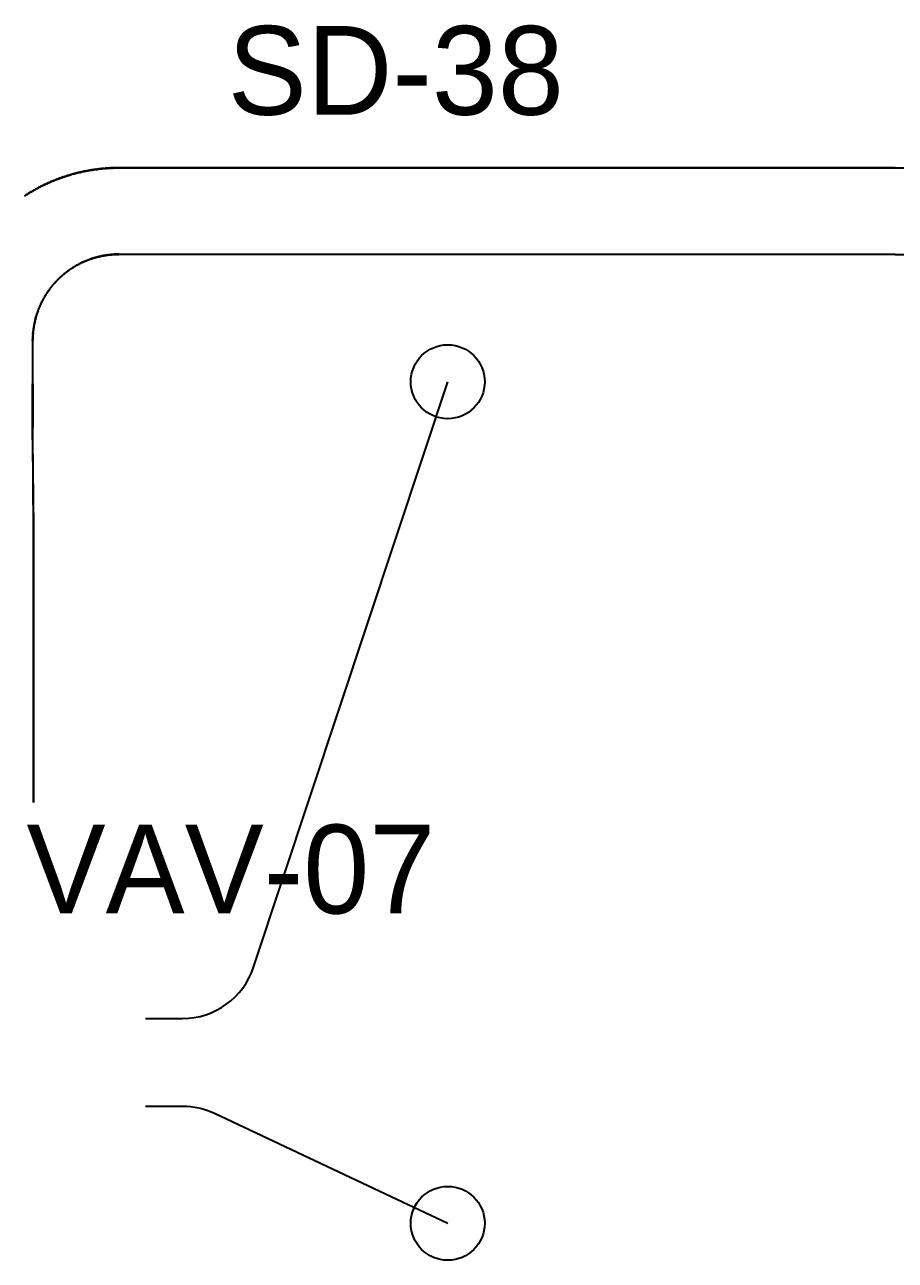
# Model space of a CAD drawing. Header units: metres. Extents: x 0.1 to 41.9, y 0.9 to 39.
# Drawn here: x 2.34 to 5.88, y 11.14 to 16.16 of the extents above; entities that cross this region are included whole.
import ezdxf

# ---------------------------------------------------------------- set-up
doc = ezdxf.new("R2010")
doc.units = ezdxf.units.M
for name, color, linetype in [('BSA_BRANCH_AXIS', 5, 'Continuous'), ('BSA_BRANCH_LABEL', 3, 'Continuous'), ('BSA_MATERIAL_SECTION', 7, 'Continuous'), ('BSA_TERMINAL_CENTRE', 3, 'Continuous'), ('BSA_VAV_LABEL', 7, 'Continuous')]:
    doc.layers.add(name, color=color, linetype=linetype)

msp = doc.modelspace()

# ---------------------------------------------------------------- linework, layer by layer
at = {"layer": 'BSA_BRANCH_AXIS'}
for points in [[(2.8335, 12.1226), (2.9835, 12.1226, 0.323201), (3.2727, 12.3314), (3.9648, 14.4171), (4.0608, 14.7064)], [(2.8335, 11.767), (2.9835, 11.767, -0.110554), (3.1134, 11.7379), (3.7851, 11.4214), (4.0608, 11.2914)]]:
    msp.add_lwpolyline(points, format="xyb", dxfattribs=at)
at = {"layer": 'BSA_MATERIAL_SECTION'}
for p, q in [((2.5173, 15.543), (2.5148, 15.5422)), ((2.5198, 15.5438), (2.5173, 15.543)), ((2.5175, 15.5422), (2.5201, 15.543)), ((2.5198, 15.5438), (2.5224, 15.5445)), ((2.5226, 15.5438), (2.5201, 15.543)), ((2.5224, 15.5445), (2.5249, 15.5453)), ((2.5226, 15.5438), (2.5251, 15.5445)), ((2.5274, 15.546), (2.5249, 15.5453)), ((2.5277, 15.5453), (2.5251, 15.5445)), ((2.53, 15.5468), (2.5274, 15.546)), ((2.5277, 15.5453), (2.5302, 15.546)), ((2.53, 15.5468), (2.5325, 15.5475)), ((2.5327, 15.5468), (2.5302, 15.546)), ((2.5325, 15.5475), (2.5351, 15.5482)), ((2.5327, 15.5468), (2.5353, 15.5475)), ((2.5376, 15.549), (2.5351, 15.5482)), ((2.5378, 15.5482), (2.5353, 15.5475)), ((2.5402, 15.5497), (2.5376, 15.549)), ((2.5404, 15.5489), (2.5378, 15.5482)), ((2.5402, 15.5497), (2.5427, 15.5504)), ((2.5404, 15.5489), (2.5429, 15.5496)), ((2.5453, 15.5511), (2.5427, 15.5504)), ((2.5429, 15.5496), (2.5455, 15.5503)), ((2.5453, 15.5511), (2.5478, 15.5517)), ((2.548, 15.551), (2.5455, 15.5503)), ((2.5504, 15.5524), (2.5478, 15.5517)), ((2.5506, 15.5516), (2.548, 15.551)), ((2.5504, 15.5524), (2.553, 15.5531)), ((2.5506, 15.5516), (2.5532, 15.5523)), ((2.5555, 15.5537), (2.553, 15.5531)), ((2.5532, 15.5523), (2.5557, 15.5529)), ((2.5555, 15.5537), (2.5581, 15.5543)), ((2.5583, 15.5536), (2.5557, 15.5529)), ((2.5607, 15.555), (2.5581, 15.5543)), ((2.5583, 15.5536), (2.5608, 15.5542)), ((2.5607, 15.555), (2.5632, 15.5556)), ((2.5634, 15.5548), (2.5608, 15.5542)), ((2.5658, 15.5562), (2.5632, 15.5556)), ((2.566, 15.5554), (2.5634, 15.5548)), ((2.5658, 15.5562), (2.5684, 15.5568)), ((2.566, 15.5554), (2.5686, 15.556)), ((2.571, 15.5574), (2.5684, 15.5568)), ((2.5686, 15.556), (2.5711, 15.5566)), ((2.571, 15.5574), (2.5735, 15.558)), ((2.5737, 15.5572), (2.5711, 15.5566)), ((2.5761, 15.5585), (2.5735, 15.558)), ((2.5737, 15.5572), (2.5763, 15.5578)), ((2.5761, 15.5585), (2.5787, 15.5591)), ((2.5789, 15.5583), (2.5763, 15.5578)), ((2.5787, 15.5591), (2.5813, 15.5596)), ((2.5815, 15.5589), (2.5789, 15.5583)), ((2.5839, 15.5602), (2.5813, 15.5596)), ((2.5815, 15.5589), (2.5841, 15.5594)), ((2.5865, 15.5607), (2.5839, 15.5602)), ((2.5841, 15.5594), (2.5866, 15.5599)), ((2.5865, 15.5607), (2.5891, 15.5612)), ((2.5892, 15.5605), (2.5866, 15.5599)), ((2.5917, 15.5617), (2.5891, 15.5612)), ((2.5892, 15.5605), (2.5918, 15.561)), ((2.5917, 15.5617), (2.5943, 15.5623)), ((2.5944, 15.5615), (2.5918, 15.561)), ((2.5969, 15.5627), (2.5943, 15.5623)), ((2.5944, 15.5615), (2.597, 15.562)), ((2.5969, 15.5627), (2.5995, 15.5632)), ((2.5996, 15.5624), (2.597, 15.562)), ((2.5995, 15.5632), (2.6021, 15.5637)), ((2.6022, 15.5629), (2.5996, 15.5624)), ((2.6047, 15.5642), (2.6021, 15.5637)), ((2.6022, 15.5629), (2.6048, 15.5634)), ((2.6073, 15.5646), (2.6047, 15.5642)), ((2.6048, 15.5634), (2.6074, 15.5638)), ((2.6073, 15.5646), (2.6099, 15.5651)), ((2.61, 15.5643), (2.6074, 15.5638)), ((2.6125, 15.5655), (2.6099, 15.5651)), ((2.6126, 15.5647), (2.61, 15.5643)), ((2.6125, 15.5655), (2.6151, 15.5659)), ((2.6126, 15.5647), (2.6153, 15.5651)), ((2.6177, 15.5663), (2.6151, 15.5659)), ((2.6153, 15.5651), (2.6179, 15.5655)), ((2.6177, 15.5663), (2.6204, 15.5667)), ((2.6205, 15.5659), (2.6179, 15.5655)), ((2.623, 15.5671), (2.6204, 15.5667)), ((2.6205, 15.5659), (2.6231, 15.5663)), ((2.623, 15.5671), (2.6256, 15.5675)), ((2.6257, 15.5667), (2.6231, 15.5663)), ((2.6282, 15.5679), (2.6256, 15.5675)), ((2.6257, 15.5667), (2.6283, 15.5671)), ((2.6282, 15.5679), (2.6308, 15.5682)), ((2.6309, 15.5674), (2.6283, 15.5671)), ((2.6335, 15.5686), (2.6308, 15.5682)), ((2.6336, 15.5678), (2.6309, 15.5674)), ((2.6335, 15.5686), (2.6361, 15.5689)), ((2.6336, 15.5678), (2.6362, 15.5681)), ((2.6387, 15.5693), (2.6361, 15.5689)), ((2.6362, 15.5681), (2.6388, 15.5685)), ((2.6387, 15.5693), (2.6413, 15.5696)), ((2.6414, 15.5688), (2.6388, 15.5685)), ((2.644, 15.5699), (2.6413, 15.5696)), ((2.6414, 15.5688), (2.644, 15.5691)), ((2.644, 15.5699), (2.6466, 15.5702)), ((2.6467, 15.5694), (2.644, 15.5691)), ((2.6492, 15.5705), (2.6466, 15.5702)), ((2.6493, 15.5697), (2.6467, 15.5694)), ((2.6492, 15.5705), (2.6518, 15.5708)), ((2.6493, 15.5697), (2.6519, 15.57)), ((2.6545, 15.5711), (2.6518, 15.5708)), ((2.6546, 15.5703), (2.6519, 15.57)), ((2.6545, 15.5711), (2.6571, 15.5713)), ((2.6546, 15.5703), (2.6572, 15.5705)), ((2.6597, 15.5716), (2.6571, 15.5713)), ((2.6572, 15.5705), (2.6598, 15.5708)), ((2.6597, 15.5716), (2.6624, 15.5718)), ((2.6625, 15.571), (2.6598, 15.5708)), ((2.665, 15.5721), (2.6624, 15.5718)), ((2.6651, 15.5713), (2.6625, 15.571)), ((2.665, 15.5721), (2.6677, 15.5723)), ((2.6651, 15.5713), (2.6677, 15.5715)), ((2.6677, 15.5723), (2.6703, 15.5725)), ((2.6677, 15.5715), (2.6704, 15.5717)), ((2.6729, 15.5727), (2.6703, 15.5725)), ((2.673, 15.5719), (2.6704, 15.5717)), ((2.6756, 15.5729), (2.6729, 15.5727)), ((2.673, 15.5719), (2.6756, 15.5721)), ((2.6756, 15.5729), (2.6782, 15.5731)), ((2.6783, 15.5723), (2.6756, 15.5721)), ((2.6808, 15.5733), (2.6782, 15.5731)), ((2.6783, 15.5723), (2.6809, 15.5725)), ((2.6808, 15.5733), (2.6835, 15.5734)), ((2.6835, 15.5726), (2.6809, 15.5725)), ((2.6861, 15.5736), (2.6835, 15.5734)), ((2.6835, 15.5726), (2.6862, 15.5728)), ((2.6861, 15.5736), (2.6888, 15.5737)), ((2.6888, 15.5729), (2.6862, 15.5728)), ((2.6914, 15.5739), (2.6888, 15.5737)), ((2.6888, 15.5729), (2.6915, 15.5731)), ((2.6914, 15.5739), (2.6941, 15.574)), ((2.6941, 15.5732), (2.6915, 15.5731)), ((2.6967, 15.5741), (2.6941, 15.574)), ((2.6941, 15.5732), (2.6967, 15.5733)), ((2.6967, 15.5741), (2.6993, 15.5742)), ((2.6994, 15.5734), (2.6967, 15.5733)), ((2.702, 15.5743), (2.6993, 15.5742)), ((2.6994, 15.5734), (2.702, 15.5735)), ((2.702, 15.5743), (2.7046, 15.5744)), ((2.7047, 15.5736), (2.702, 15.5735)), ((2.7073, 15.5745), (2.7046, 15.5744)), ((2.7047, 15.5736), (2.7073, 15.5737)), ((2.7073, 15.5745), (2.7099, 15.5745)), ((2.7099, 15.5737), (2.7073, 15.5737)), ((2.7126, 15.5746), (2.7099, 15.5745)), ((2.7099, 15.5737), (2.7126, 15.5738)), ((2.7126, 15.5746), (2.7152, 15.5746)), ((2.7152, 15.5738), (2.7126, 15.5738)), ((2.7179, 15.5747), (2.7152, 15.5746)), ((2.7152, 15.5738), (2.7179, 15.5739)), ((2.7179, 15.5747), (2.7205, 15.5747)), ((2.7205, 15.5739), (2.7179, 15.5739)), ((2.7232, 15.5747), (2.7205, 15.5747)), ((2.7205, 15.5739), (2.7232, 15.5739)), ((2.7232, 15.5747), (2.7258, 15.5747)), ((2.7258, 15.5739), (2.7232, 15.5739)), ((2.7258, 15.5743), (2.7258, 15.5747)), ((5.8775, 15.5747), (2.7258, 15.5747)), ((2.7258, 15.5747), (2.7258, 15.5743)), ((2.7258, 15.5743), (2.7258, 15.5739)), ((2.7258, 15.5739), (2.7258, 15.5743)), ((2.7258, 15.5739), (5.8775, 15.5739)), ((5.8775, 15.5747), (9.0292, 15.5747)), ((2.3954, 15.492), (2.3978, 15.4932)), ((2.3958, 15.4913), (2.3982, 15.4925)), ((2.4001, 15.4944), (2.3978, 15.4932)), ((2.4005, 15.4937), (2.3982, 15.4925)), ((2.4025, 15.4957), (2.4001, 15.4944)), ((2.4005, 15.4937), (2.4028, 15.4949)), ((2.4025, 15.4957), (2.4048, 15.4969)), ((2.4052, 15.4962), (2.4028, 15.4949)), ((2.4048, 15.4969), (2.4072, 15.4981)), ((2.4052, 15.4962), (2.4075, 15.4974)), ((2.4095, 15.4993), (2.4072, 15.4981)), ((2.4099, 15.4986), (2.4075, 15.4974)), ((2.4119, 15.5005), (2.4095, 15.4993)), ((2.4099, 15.4986), (2.4123, 15.4998)), ((2.4119, 15.5005), (2.4143, 15.5017)), ((2.4146, 15.5009), (2.4123, 15.4998)), ((2.4166, 15.5028), (2.4143, 15.5017)), ((2.4146, 15.5009), (2.417, 15.5021)), ((2.4166, 15.5028), (2.419, 15.504)), ((2.4194, 15.5033), (2.417, 15.5021)), ((2.419, 15.504), (2.4214, 15.5051)), ((2.4194, 15.5033), (2.4217, 15.5044)), ((2.4238, 15.5063), (2.4214, 15.5051)), ((2.4241, 15.5056), (2.4217, 15.5044)), ((2.4262, 15.5074), (2.4238, 15.5063)), ((2.4241, 15.5056), (2.4265, 15.5067)), ((2.4262, 15.5074), (2.4286, 15.5085)), ((2.4289, 15.5078), (2.4265, 15.5067)), ((2.4286, 15.5085), (2.431, 15.5097)), ((2.4289, 15.5078), (2.4313, 15.5089)), ((2.4334, 15.5108), (2.431, 15.5097)), ((2.4337, 15.51), (2.4313, 15.5089)), ((2.4334, 15.5108), (2.4358, 15.5119)), ((2.4337, 15.51), (2.4361, 15.5111)), ((2.4382, 15.513), (2.4358, 15.5119)), ((2.4385, 15.5122), (2.4361, 15.5111)), ((2.4406, 15.514), (2.4382, 15.513)), ((2.4385, 15.5122), (2.4409, 15.5133)), ((2.4406, 15.514), (2.443, 15.5151)), ((2.4433, 15.5144), (2.4409, 15.5133)), ((2.443, 15.5151), (2.4454, 15.5162)), ((2.4433, 15.5144), (2.4458, 15.5154)), ((2.4479, 15.5172), (2.4454, 15.5162)), ((2.4482, 15.5165), (2.4458, 15.5154)), ((2.4503, 15.5183), (2.4479, 15.5172)), ((2.4482, 15.5165), (2.4506, 15.5175)), ((2.4503, 15.5183), (2.4527, 15.5193)), ((2.453, 15.5186), (2.4506, 15.5175)), ((2.4552, 15.5203), (2.4527, 15.5193)), ((2.453, 15.5186), (2.4555, 15.5196)), ((2.4552, 15.5203), (2.4576, 15.5214)), ((2.4579, 15.5206), (2.4555, 15.5196)), ((2.4576, 15.5214), (2.4601, 15.5224)), ((2.4579, 15.5206), (2.4604, 15.5216)), ((2.4625, 15.5234), (2.4601, 15.5224)), ((2.4628, 15.5226), (2.4604, 15.5216)), ((2.465, 15.5244), (2.4625, 15.5234)), ((2.4628, 15.5226), (2.4653, 15.5236)), ((2.465, 15.5244), (2.4674, 15.5253)), ((2.4677, 15.5246), (2.4653, 15.5236)), ((2.4699, 15.5263), (2.4674, 15.5253)), ((2.4677, 15.5246), (2.4702, 15.5256)), ((2.4699, 15.5263), (2.4724, 15.5273)), ((2.4726, 15.5265), (2.4702, 15.5256)), ((2.4748, 15.5282), (2.4724, 15.5273)), ((2.4726, 15.5265), (2.4751, 15.5275)), ((2.4748, 15.5282), (2.4773, 15.5292)), ((2.4776, 15.5284), (2.4751, 15.5275)), ((2.4798, 15.5301), (2.4773, 15.5292)), ((2.4776, 15.5284), (2.4801, 15.5293)), ((2.4798, 15.5301), (2.4822, 15.531)), ((2.4825, 15.5303), (2.4801, 15.5293)), ((2.4847, 15.5319), (2.4822, 15.531)), ((2.4825, 15.5303), (2.485, 15.5312)), ((2.4847, 15.5319), (2.4872, 15.5328)), ((2.4875, 15.5321), (2.485, 15.5312)), ((2.4897, 15.5337), (2.4872, 15.5328)), ((2.4875, 15.5321), (2.49, 15.533)), ((2.4897, 15.5337), (2.4922, 15.5346)), ((2.4925, 15.5339), (2.49, 15.533)), ((2.4947, 15.5355), (2.4922, 15.5346)), ((2.4925, 15.5339), (2.495, 15.5347)), ((2.4947, 15.5355), (2.4972, 15.5364)), ((2.4975, 15.5356), (2.495, 15.5347)), ((2.4997, 15.5372), (2.4972, 15.5364)), ((2.4975, 15.5356), (2.5, 15.5365)), ((2.4997, 15.5372), (2.5022, 15.5381)), ((2.5025, 15.5373), (2.5, 15.5365)), ((2.5047, 15.5389), (2.5022, 15.5381)), ((2.5025, 15.5373), (2.505, 15.5382)), ((2.5047, 15.5389), (2.5072, 15.5397)), ((2.5075, 15.539), (2.505, 15.5382)), ((2.5097, 15.5406), (2.5072, 15.5397)), ((2.5075, 15.539), (2.51, 15.5398)), ((2.5097, 15.5406), (2.5123, 15.5414)), ((2.5125, 15.5406), (2.51, 15.5398)), ((2.5123, 15.5414), (2.5148, 15.5422)), ((2.5125, 15.5406), (2.515, 15.5414)), ((2.5175, 15.5422), (2.515, 15.5414)), ((2.3431, 15.461), (2.3453, 15.4624)), ((2.3435, 15.4603), (2.3457, 15.4617)), ((2.3453, 15.4624), (2.3475, 15.4638)), ((2.3457, 15.4617), (2.348, 15.4632)), ((2.3498, 15.4653), (2.3475, 15.4638)), ((2.3502, 15.4646), (2.348, 15.4632)), ((2.352, 15.4667), (2.3498, 15.4653)), ((2.3524, 15.466), (2.3502, 15.4646)), ((2.352, 15.4667), (2.3542, 15.4681)), ((2.3524, 15.466), (2.3547, 15.4674)), ((2.3542, 15.4681), (2.3565, 15.4695)), ((2.3547, 15.4674), (2.3569, 15.4688)), ((2.3587, 15.4709), (2.3565, 15.4695)), ((2.3591, 15.4702), (2.3569, 15.4688)), ((2.361, 15.4723), (2.3587, 15.4709)), ((2.3591, 15.4702), (2.3614, 15.4716)), ((2.361, 15.4723), (2.3632, 15.4736)), ((2.3637, 15.473), (2.3614, 15.4716)), ((2.3632, 15.4736), (2.3655, 15.475)), ((2.3637, 15.473), (2.3659, 15.4743)), ((2.3678, 15.4764), (2.3655, 15.475)), ((2.3682, 15.4757), (2.3659, 15.4743)), ((2.3701, 15.4777), (2.3678, 15.4764)), ((2.3682, 15.4757), (2.3705, 15.477)), ((2.3701, 15.4777), (2.3723, 15.479)), ((2.3728, 15.4784), (2.3705, 15.477)), ((2.3746, 15.4804), (2.3723, 15.479)), ((2.3728, 15.4784), (2.375, 15.4797)), ((2.3746, 15.4804), (2.3769, 15.4817)), ((2.3773, 15.481), (2.375, 15.4797)), ((2.3769, 15.4817), (2.3792, 15.483)), ((2.3773, 15.481), (2.3796, 15.4823)), ((2.3815, 15.4843), (2.3792, 15.483)), ((2.3819, 15.4836), (2.3796, 15.4823)), ((2.3838, 15.4856), (2.3815, 15.4843)), ((2.3819, 15.4836), (2.3842, 15.4849)), ((2.3838, 15.4856), (2.3861, 15.4869)), ((2.3865, 15.4862), (2.3842, 15.4849)), ((2.3861, 15.4869), (2.3885, 15.4882)), ((2.3865, 15.4862), (2.3889, 15.4875)), ((2.3908, 15.4894), (2.3885, 15.4882)), ((2.3912, 15.4887), (2.3889, 15.4875)), ((2.3931, 15.4907), (2.3908, 15.4894)), ((2.3912, 15.4887), (2.3935, 15.49)), ((2.3931, 15.4907), (2.3954, 15.492)), ((2.3958, 15.4913), (2.3935, 15.49)), ((2.5775, 15.191), (2.5791, 15.1917)), ((2.5807, 15.1924), (2.5791, 15.1917)), ((2.5794, 15.191), (2.581, 15.1917)), ((2.5807, 15.1924), (2.5823, 15.1931)), ((2.5826, 15.1924), (2.581, 15.1917)), ((2.5839, 15.1938), (2.5823, 15.1931)), ((2.5826, 15.1924), (2.5842, 15.1931)), ((2.5839, 15.1938), (2.5855, 15.1945)), ((2.5858, 15.1938), (2.5842, 15.1931)), ((2.5871, 15.1952), (2.5855, 15.1945)), ((2.5858, 15.1938), (2.5874, 15.1945)), ((2.5871, 15.1952), (2.5887, 15.1959)), ((2.589, 15.1952), (2.5874, 15.1945)), ((2.5903, 15.1966), (2.5887, 15.1959)), ((2.589, 15.1952), (2.5906, 15.1959)), ((2.5903, 15.1966), (2.5919, 15.1973)), ((2.5922, 15.1965), (2.5906, 15.1959)), ((2.5935, 15.1979), (2.5919, 15.1973)), ((2.5922, 15.1965), (2.5938, 15.1972)), ((2.5935, 15.1979), (2.5951, 15.1986)), ((2.5954, 15.1978), (2.5938, 15.1972)), ((2.5967, 15.1992), (2.5951, 15.1986)), ((2.5954, 15.1978), (2.597, 15.1985)), ((2.5967, 15.1992), (2.5983, 15.1999)), ((2.5986, 15.1991), (2.597, 15.1985)), ((2.5999, 15.2005), (2.5983, 15.1999)), ((2.5986, 15.1991), (2.6002, 15.1997)), ((2.5999, 15.2005), (2.6016, 15.2011)), ((2.6018, 15.2004), (2.6002, 15.1997)), ((2.6032, 15.2017), (2.6016, 15.2011)), ((2.6018, 15.2004), (2.6035, 15.201)), ((2.6048, 15.2023), (2.6032, 15.2017)), ((2.6051, 15.2016), (2.6035, 15.201)), ((2.6048, 15.2023), (2.6065, 15.2029)), ((2.6051, 15.2016), (2.6067, 15.2022)), ((2.6065, 15.2029), (2.6081, 15.2035)), ((2.6067, 15.2022), (2.6084, 15.2028)), ((2.6097, 15.2041), (2.6081, 15.2035)), ((2.61, 15.2033), (2.6084, 15.2028)), ((2.6114, 15.2047), (2.6097, 15.2041)), ((2.6116, 15.2039), (2.61, 15.2033)), ((2.6114, 15.2047), (2.613, 15.2052)), ((2.6116, 15.2039), (2.6133, 15.2045)), ((2.613, 15.2052), (2.6147, 15.2058)), ((2.6149, 15.205), (2.6133, 15.2045)), ((2.6163, 15.2063), (2.6147, 15.2058)), ((2.6149, 15.205), (2.6166, 15.2056)), ((2.6163, 15.2063), (2.618, 15.2069)), ((2.6182, 15.2061), (2.6166, 15.2056)), ((2.6196, 15.2074), (2.618, 15.2069)), ((2.6182, 15.2061), (2.6199, 15.2067)), ((2.6196, 15.2074), (2.6213, 15.2079)), ((2.6215, 15.2072), (2.6199, 15.2067)), ((2.623, 15.2085), (2.6213, 15.2079)), ((2.6215, 15.2072), (2.6232, 15.2077)), ((2.623, 15.2085), (2.6246, 15.209)), ((2.6248, 15.2082), (2.6232, 15.2077)), ((2.6263, 15.2095), (2.6246, 15.209)), ((2.6248, 15.2082), (2.6265, 15.2087)), ((2.6263, 15.2095), (2.628, 15.2099)), ((2.6282, 15.2092), (2.6265, 15.2087)), ((2.6296, 15.2104), (2.628, 15.2099)), ((2.6282, 15.2092), (2.6298, 15.2097)), ((2.6313, 15.2109), (2.6296, 15.2104)), ((2.6315, 15.2101), (2.6298, 15.2097)), ((2.6313, 15.2109), (2.633, 15.2114)), ((2.6315, 15.2101), (2.6332, 15.2106)), ((2.6347, 15.2118), (2.633, 15.2114)), ((2.6349, 15.2111), (2.6332, 15.2106)), ((2.6347, 15.2118), (2.6363, 15.2123)), ((2.6349, 15.2111), (2.6365, 15.2115)), ((2.6363, 15.2123), (2.638, 15.2127)), ((2.6365, 15.2115), (2.6382, 15.2119)), ((2.6397, 15.2132), (2.638, 15.2127)), ((2.6399, 15.2124), (2.6382, 15.2119)), ((2.6397, 15.2132), (2.6414, 15.2136)), ((2.6416, 15.2128), (2.6399, 15.2124)), ((2.6431, 15.214), (2.6414, 15.2136)), ((2.6416, 15.2128), (2.6433, 15.2132)), ((2.6431, 15.214), (2.6448, 15.2144)), ((2.645, 15.2136), (2.6433, 15.2132)), ((2.6465, 15.2148), (2.6448, 15.2144)), ((2.645, 15.2136), (2.6466, 15.214)), ((2.6482, 15.2152), (2.6465, 15.2148)), ((2.6483, 15.2144), (2.6466, 15.214)), ((2.6482, 15.2152), (2.6499, 15.2156)), ((2.6483, 15.2144), (2.65, 15.2148)), ((2.6499, 15.2156), (2.6516, 15.2159)), ((2.65, 15.2148), (2.6517, 15.2152)), ((2.6533, 15.2163), (2.6516, 15.2159)), ((2.6534, 15.2155), (2.6517, 15.2152)), ((2.6533, 15.2163), (2.655, 15.2167)), ((2.6534, 15.2155), (2.6551, 15.2159)), ((2.6567, 15.217), (2.655, 15.2167)), ((2.6568, 15.2162), (2.6551, 15.2159)), ((2.6567, 15.217), (2.6584, 15.2173)), ((2.6585, 15.2166), (2.6568, 15.2162)), ((2.6601, 15.2177), (2.6584, 15.2173)), ((2.6585, 15.2166), (2.6602, 15.2169)), ((2.6601, 15.2177), (2.6618, 15.218)), ((2.6619, 15.2172), (2.6602, 15.2169)), ((2.6635, 15.2183), (2.6618, 15.218)), ((2.6619, 15.2172), (2.6636, 15.2175)), ((2.6635, 15.2183), (2.6652, 15.2186)), ((2.6654, 15.2178), (2.6636, 15.2175)), ((2.6669, 15.2189), (2.6652, 15.2186)), ((2.6654, 15.2178), (2.6671, 15.2181)), ((2.6669, 15.2189), (2.6686, 15.2192)), ((2.6688, 15.2184), (2.6671, 15.2181)), ((2.6704, 15.2195), (2.6686, 15.2192)), ((2.6688, 15.2184), (2.6705, 15.2187)), ((2.6721, 15.2198), (2.6704, 15.2195)), ((2.6722, 15.219), (2.6705, 15.2187)), ((2.6721, 15.2198), (2.6738, 15.22)), ((2.6722, 15.219), (2.6739, 15.2192)), ((2.6755, 15.2203), (2.6738, 15.22)), ((2.6756, 15.2195), (2.6739, 15.2192)), ((2.6755, 15.2203), (2.6772, 15.2205)), ((2.6756, 15.2195), (2.6774, 15.2197)), ((2.679, 15.2208), (2.6772, 15.2205)), ((2.6791, 15.22), (2.6774, 15.2197)), ((2.679, 15.2208), (2.6807, 15.221)), ((2.6791, 15.22), (2.6808, 15.2202)), ((2.6824, 15.2212), (2.6807, 15.221)), ((2.6808, 15.2202), (2.6825, 15.2204)), ((2.6824, 15.2212), (2.6841, 15.2214)), ((2.6842, 15.2206), (2.6825, 15.2204)), ((2.6841, 15.2214), (2.6859, 15.2216)), ((2.686, 15.2208), (2.6842, 15.2206)), ((2.6876, 15.2218), (2.6859, 15.2216)), ((2.686, 15.2208), (2.6877, 15.221)), ((2.6876, 15.2218), (2.6893, 15.222)), ((2.6894, 15.2212), (2.6877, 15.221)), ((2.6911, 15.2222), (2.6893, 15.222)), ((2.6894, 15.2212), (2.6911, 15.2214)), ((2.6911, 15.2222), (2.6928, 15.2223)), ((2.6929, 15.2215), (2.6911, 15.2214)), ((2.6945, 15.2225), (2.6928, 15.2223)), ((2.6929, 15.2215), (2.6946, 15.2217)), ((2.6945, 15.2225), (2.6963, 15.2227)), ((2.6946, 15.2217), (2.6963, 15.2219)), ((2.698, 15.2228), (2.6963, 15.2227)), ((2.6981, 15.222), (2.6963, 15.2219)), ((2.698, 15.2228), (2.6997, 15.2229)), ((2.6998, 15.2221), (2.6981, 15.222)), ((2.7015, 15.2231), (2.6997, 15.2229)), ((2.6998, 15.2221), (2.7015, 15.2223)), ((2.7015, 15.2231), (2.7032, 15.2232)), ((2.7033, 15.2224), (2.7015, 15.2223)), ((2.7049, 15.2233), (2.7032, 15.2232)), ((2.7033, 15.2224), (2.705, 15.2225)), ((2.7049, 15.2233), (2.7067, 15.2234)), ((2.7067, 15.2226), (2.705, 15.2225)), ((2.7084, 15.2235), (2.7067, 15.2234)), ((2.7067, 15.2226), (2.7084, 15.2227)), ((2.7084, 15.2235), (2.7101, 15.2236)), ((2.7102, 15.2228), (2.7084, 15.2227)), ((2.7119, 15.2236), (2.7101, 15.2236)), ((2.7102, 15.2228), (2.7119, 15.2228)), ((2.7119, 15.2236), (2.7136, 15.2237)), ((2.7137, 15.2229), (2.7119, 15.2228)), ((2.7154, 15.2238), (2.7136, 15.2237)), ((2.7137, 15.2229), (2.7154, 15.223)), ((2.7154, 15.2238), (2.7171, 15.2238)), ((2.7171, 15.223), (2.7154, 15.223)), ((2.7188, 15.2238), (2.7171, 15.2238)), ((2.7171, 15.223), (2.7189, 15.223)), ((2.7188, 15.2238), (2.7206, 15.2239)), ((2.7206, 15.2231), (2.7189, 15.223)), ((2.7223, 15.2239), (2.7206, 15.2239)), ((2.7206, 15.2231), (2.7223, 15.2231)), ((2.7223, 15.2239), (2.7241, 15.2239)), ((2.7241, 15.2231), (2.7223, 15.2231)), ((2.7258, 15.2239), (2.7241, 15.2239)), ((2.7241, 15.2231), (2.7258, 15.2231)), ((2.7258, 15.2239), (2.7258, 15.2235)), ((2.7258, 15.2239), (5.8775, 15.2239)), ((2.7258, 15.2235), (2.7258, 15.2239)), ((2.7258, 15.2231), (2.7258, 15.2235)), ((2.7258, 15.2235), (2.7258, 15.2231)), ((5.8775, 15.2231), (2.7258, 15.2231)), ((5.8775, 15.2231), (9.0292, 15.2231)), ((2.5014, 15.1425), (2.5001, 15.1414)), ((2.5019, 15.1419), (2.5006, 15.1408)), ((2.5014, 15.1425), (2.5028, 15.1436)), ((2.5033, 15.143), (2.5019, 15.1419)), ((2.5041, 15.1447), (2.5028, 15.1436)), ((2.5033, 15.143), (2.5046, 15.1441)), ((2.5041, 15.1447), (2.5055, 15.1458)), ((2.506, 15.1452), (2.5046, 15.1441)), ((2.5068, 15.1469), (2.5055, 15.1458)), ((2.506, 15.1452), (2.5073, 15.1463)), ((2.5082, 15.148), (2.5068, 15.1469)), ((2.5073, 15.1463), (2.5087, 15.1474)), ((2.5082, 15.148), (2.5095, 15.1491)), ((2.51, 15.1485), (2.5087, 15.1474)), ((2.5095, 15.1491), (2.5109, 15.1502)), ((2.51, 15.1485), (2.5114, 15.1495)), ((2.5123, 15.1512), (2.5109, 15.1502)), ((2.5128, 15.1506), (2.5114, 15.1495)), ((2.5123, 15.1512), (2.5137, 15.1523)), ((2.5141, 15.1516), (2.5128, 15.1506)), ((2.515, 15.1533), (2.5137, 15.1523)), ((2.5141, 15.1516), (2.5155, 15.1527)), ((2.515, 15.1533), (2.5164, 15.1544)), ((2.5155, 15.1527), (2.5169, 15.1537)), ((2.5178, 15.1554), (2.5164, 15.1544)), ((2.5183, 15.1548), (2.5169, 15.1537)), ((2.5178, 15.1554), (2.5192, 15.1564)), ((2.5197, 15.1558), (2.5183, 15.1548)), ((2.5206, 15.1575), (2.5192, 15.1564)), ((2.5197, 15.1558), (2.5211, 15.1568)), ((2.5206, 15.1575), (2.5221, 15.1585)), ((2.5211, 15.1568), (2.5225, 15.1578)), ((2.5235, 15.1595), (2.5221, 15.1585)), ((2.5239, 15.1588), (2.5225, 15.1578)), ((2.5235, 15.1595), (2.5249, 15.1605)), ((2.5239, 15.1588), (2.5254, 15.1598)), ((2.5263, 15.1615), (2.5249, 15.1605)), ((2.5268, 15.1608), (2.5254, 15.1598)), ((2.5263, 15.1615), (2.5278, 15.1625)), ((2.5282, 15.1618), (2.5268, 15.1608)), ((2.5292, 15.1635), (2.5278, 15.1625)), ((2.5282, 15.1618), (2.5296, 15.1628)), ((2.5292, 15.1635), (2.5306, 15.1644)), ((2.5311, 15.1638), (2.5296, 15.1628)), ((2.5321, 15.1654), (2.5306, 15.1644)), ((2.5311, 15.1638), (2.5325, 15.1647)), ((2.5321, 15.1654), (2.5335, 15.1664)), ((2.5325, 15.1647), (2.534, 15.1657)), ((2.535, 15.1673), (2.5335, 15.1664)), ((2.5354, 15.1666), (2.534, 15.1657)), ((2.535, 15.1673), (2.5364, 15.1683)), ((2.5354, 15.1666), (2.5369, 15.1676)), ((2.5379, 15.1692), (2.5364, 15.1683)), ((2.5383, 15.1685), (2.5369, 15.1676)), ((2.5379, 15.1692), (2.5394, 15.1701)), ((2.5398, 15.1694), (2.5383, 15.1685)), ((2.5409, 15.1711), (2.5394, 15.1701)), ((2.5398, 15.1694), (2.5413, 15.1704)), ((2.5409, 15.1711), (2.5423, 15.172)), ((2.5413, 15.1704), (2.5428, 15.1713)), ((2.5438, 15.1729), (2.5423, 15.172)), ((2.5442, 15.1722), (2.5428, 15.1713)), ((2.5453, 15.1738), (2.5438, 15.1729)), ((2.5442, 15.1722), (2.5457, 15.1731)), ((2.5453, 15.1738), (2.5468, 15.1747)), ((2.5472, 15.174), (2.5457, 15.1731)), ((2.5468, 15.1747), (2.5483, 15.1756)), ((2.5487, 15.1749), (2.5472, 15.174)), ((2.5498, 15.1764), (2.5483, 15.1756)), ((2.5487, 15.1749), (2.5502, 15.1757)), ((2.5498, 15.1764), (2.5513, 15.1773)), ((2.5502, 15.1757), (2.5517, 15.1766)), ((2.5528, 15.1782), (2.5513, 15.1773)), ((2.5532, 15.1775), (2.5517, 15.1766)), ((2.5528, 15.1782), (2.5543, 15.179)), ((2.5547, 15.1783), (2.5532, 15.1775)), ((2.5558, 15.1799), (2.5543, 15.179)), ((2.5547, 15.1783), (2.5562, 15.1792)), ((2.5558, 15.1799), (2.5574, 15.1807)), ((2.5578, 15.18), (2.5562, 15.1792)), ((2.5589, 15.1815), (2.5574, 15.1807)), ((2.5578, 15.18), (2.5593, 15.1808)), ((2.5589, 15.1815), (2.5604, 15.1824)), ((2.5608, 15.1817), (2.5593, 15.1808)), ((2.562, 15.1832), (2.5604, 15.1824)), ((2.5608, 15.1817), (2.5623, 15.1825)), ((2.562, 15.1832), (2.5635, 15.184)), ((2.5639, 15.1833), (2.5623, 15.1825)), ((2.565, 15.1848), (2.5635, 15.184)), ((2.5639, 15.1833), (2.5654, 15.1841)), ((2.565, 15.1848), (2.5666, 15.1856)), ((2.567, 15.1849), (2.5654, 15.1841)), ((2.5681, 15.1864), (2.5666, 15.1856)), ((2.567, 15.1849), (2.5685, 15.1857)), ((2.5681, 15.1864), (2.5697, 15.1872)), ((2.5701, 15.1864), (2.5685, 15.1857)), ((2.5713, 15.1879), (2.5697, 15.1872)), ((2.5701, 15.1864), (2.5716, 15.1872)), ((2.5713, 15.1879), (2.5728, 15.1887)), ((2.5716, 15.1872), (2.5732, 15.188)), ((2.5744, 15.1895), (2.5728, 15.1887)), ((2.5747, 15.1887), (2.5732, 15.188)), ((2.5744, 15.1895), (2.576, 15.1902)), ((2.5763, 15.1895), (2.5747, 15.1887)), ((2.5775, 15.191), (2.576, 15.1902)), ((2.5763, 15.1895), (2.5779, 15.1902)), ((2.5794, 15.191), (2.5779, 15.1902)), ((2.4506, 15.0902), (2.4517, 15.0915)), ((2.4528, 15.0929), (2.4517, 15.0915)), ((2.4523, 15.091), (2.4534, 15.0924)), ((2.4528, 15.0929), (2.4539, 15.0943)), ((2.4545, 15.0938), (2.4534, 15.0924)), ((2.455, 15.0956), (2.4539, 15.0943)), ((2.4545, 15.0938), (2.4556, 15.0951)), ((2.4561, 15.0969), (2.455, 15.0956)), ((2.4567, 15.0964), (2.4556, 15.0951)), ((2.4561, 15.0969), (2.4572, 15.0983)), ((2.4567, 15.0964), (2.4578, 15.0978)), ((2.4572, 15.0983), (2.4583, 15.0996)), ((2.4589, 15.0991), (2.4578, 15.0978)), ((2.4594, 15.1009), (2.4583, 15.0996)), ((2.4589, 15.0991), (2.46, 15.1004)), ((2.4606, 15.1023), (2.4594, 15.1009)), ((2.4612, 15.1017), (2.46, 15.1004)), ((2.4606, 15.1023), (2.4617, 15.1036)), ((2.4612, 15.1017), (2.4623, 15.1031)), ((2.4617, 15.1036), (2.4629, 15.1049)), ((2.4635, 15.1044), (2.4623, 15.1031)), ((2.464, 15.1062), (2.4629, 15.1049)), ((2.4635, 15.1044), (2.4646, 15.1057)), ((2.4652, 15.1075), (2.464, 15.1062)), ((2.4658, 15.107), (2.4646, 15.1057)), ((2.4652, 15.1075), (2.4663, 15.1088)), ((2.4658, 15.107), (2.4669, 15.1083)), ((2.4675, 15.1101), (2.4663, 15.1088)), ((2.4681, 15.1095), (2.4669, 15.1083)), ((2.4675, 15.1101), (2.4687, 15.1114)), ((2.4681, 15.1095), (2.4693, 15.1108)), ((2.4687, 15.1114), (2.4699, 15.1126)), ((2.4704, 15.1121), (2.4693, 15.1108)), ((2.471, 15.1139), (2.4699, 15.1126)), ((2.4704, 15.1121), (2.4716, 15.1134)), ((2.471, 15.1139), (2.4722, 15.1152)), ((2.4728, 15.1146), (2.4716, 15.1134)), ((2.4734, 15.1164), (2.4722, 15.1152)), ((2.4728, 15.1146), (2.474, 15.1159)), ((2.4734, 15.1164), (2.4747, 15.1177)), ((2.4752, 15.1171), (2.474, 15.1159)), ((2.4759, 15.1189), (2.4747, 15.1177)), ((2.4752, 15.1171), (2.4764, 15.1184)), ((2.4771, 15.1202), (2.4759, 15.1189)), ((2.4777, 15.1196), (2.4764, 15.1184)), ((2.4771, 15.1202), (2.4783, 15.1214)), ((2.4777, 15.1196), (2.4789, 15.1208)), ((2.4783, 15.1214), (2.4795, 15.1226)), ((2.4801, 15.122), (2.4789, 15.1208)), ((2.4808, 15.1238), (2.4795, 15.1226)), ((2.4801, 15.122), (2.4813, 15.1233)), ((2.482, 15.1251), (2.4808, 15.1238)), ((2.4826, 15.1245), (2.4813, 15.1233)), ((2.482, 15.1251), (2.4833, 15.1263)), ((2.4826, 15.1245), (2.4838, 15.1257)), ((2.4833, 15.1263), (2.4845, 15.1275)), ((2.4851, 15.1269), (2.4838, 15.1257)), ((2.4858, 15.1287), (2.4845, 15.1275)), ((2.4851, 15.1269), (2.4864, 15.1281)), ((2.4858, 15.1287), (2.4871, 15.1299)), ((2.4876, 15.1293), (2.4864, 15.1281)), ((2.4883, 15.131), (2.4871, 15.1299)), ((2.4876, 15.1293), (2.4889, 15.1304)), ((2.4896, 15.1322), (2.4883, 15.131)), ((2.4889, 15.1304), (2.4902, 15.1316)), ((2.4896, 15.1322), (2.4909, 15.1334)), ((2.4915, 15.1328), (2.4902, 15.1316)), ((2.4909, 15.1334), (2.4922, 15.1345)), ((2.4915, 15.1328), (2.4927, 15.134)), ((2.4935, 15.1357), (2.4922, 15.1345)), ((2.494, 15.1351), (2.4927, 15.134)), ((2.4935, 15.1357), (2.4948, 15.1369)), ((2.4953, 15.1363), (2.494, 15.1351)), ((2.4961, 15.138), (2.4948, 15.1369)), ((2.4953, 15.1363), (2.4966, 15.1374)), ((2.4974, 15.1391), (2.4961, 15.138)), ((2.498, 15.1385), (2.4966, 15.1374)), ((2.4974, 15.1391), (2.4988, 15.1403)), ((2.498, 15.1385), (2.4993, 15.1397)), ((2.4988, 15.1403), (2.5001, 15.1414)), ((2.4993, 15.1397), (2.5006, 15.1408)), ((2.4182, 15.0408), (2.419, 15.0423)), ((2.4189, 15.0404), (2.4197, 15.042)), ((2.4198, 15.0439), (2.419, 15.0423)), ((2.4205, 15.0435), (2.4197, 15.042)), ((2.4198, 15.0439), (2.4207, 15.0454)), ((2.4214, 15.045), (2.4205, 15.0435)), ((2.4215, 15.0469), (2.4207, 15.0454)), ((2.4214, 15.045), (2.4222, 15.0465)), ((2.4224, 15.0484), (2.4215, 15.0469)), ((2.4231, 15.048), (2.4222, 15.0465)), ((2.4224, 15.0484), (2.4233, 15.0499)), ((2.4231, 15.048), (2.424, 15.0495)), ((2.4233, 15.0499), (2.4242, 15.0514)), ((2.4248, 15.051), (2.424, 15.0495)), ((2.425, 15.0529), (2.4242, 15.0514)), ((2.4248, 15.051), (2.4257, 15.0525)), ((2.4259, 15.0544), (2.425, 15.0529)), ((2.4266, 15.054), (2.4257, 15.0525)), ((2.4259, 15.0544), (2.4268, 15.0559)), ((2.4266, 15.054), (2.4275, 15.0555)), ((2.4268, 15.0559), (2.4277, 15.0574)), ((2.4284, 15.057), (2.4275, 15.0555)), ((2.4287, 15.0589), (2.4277, 15.0574)), ((2.4284, 15.057), (2.4293, 15.0584)), ((2.4287, 15.0589), (2.4296, 15.0603)), ((2.4303, 15.0599), (2.4293, 15.0584)), ((2.4305, 15.0618), (2.4296, 15.0603)), ((2.4303, 15.0599), (2.4312, 15.0614)), ((2.4305, 15.0618), (2.4315, 15.0633)), ((2.4312, 15.0614), (2.4321, 15.0628)), ((2.4324, 15.0647), (2.4315, 15.0633)), ((2.4331, 15.0643), (2.4321, 15.0628)), ((2.4324, 15.0647), (2.4333, 15.0662)), ((2.434, 15.0657), (2.4331, 15.0643)), ((2.4343, 15.0676), (2.4333, 15.0662)), ((2.434, 15.0657), (2.435, 15.0672)), ((2.4343, 15.0676), (2.4353, 15.0691)), ((2.4359, 15.0686), (2.435, 15.0672)), ((2.4362, 15.0705), (2.4353, 15.0691)), ((2.4359, 15.0686), (2.4369, 15.0701)), ((2.4362, 15.0705), (2.4372, 15.072)), ((2.4379, 15.0715), (2.4369, 15.0701)), ((2.4382, 15.0734), (2.4372, 15.072)), ((2.4379, 15.0715), (2.4389, 15.0729)), ((2.4392, 15.0748), (2.4382, 15.0734)), ((2.4399, 15.0744), (2.4389, 15.0729)), ((2.4392, 15.0748), (2.4402, 15.0762)), ((2.4399, 15.0744), (2.4409, 15.0758)), ((2.4402, 15.0762), (2.4412, 15.0777)), ((2.4419, 15.0772), (2.4409, 15.0758)), ((2.4422, 15.0791), (2.4412, 15.0777)), ((2.4419, 15.0772), (2.4429, 15.0786)), ((2.4433, 15.0805), (2.4422, 15.0791)), ((2.4439, 15.08), (2.4429, 15.0786)), ((2.4433, 15.0805), (2.4443, 15.0819)), ((2.4439, 15.08), (2.4449, 15.0814)), ((2.4443, 15.0819), (2.4453, 15.0833)), ((2.446, 15.0828), (2.4449, 15.0814)), ((2.4464, 15.0847), (2.4453, 15.0833)), ((2.446, 15.0828), (2.447, 15.0842)), ((2.4474, 15.086), (2.4464, 15.0847)), ((2.4481, 15.0856), (2.447, 15.0842)), ((2.4474, 15.086), (2.4485, 15.0874)), ((2.4481, 15.0856), (2.4491, 15.0869)), ((2.4485, 15.0874), (2.4495, 15.0888)), ((2.4502, 15.0883), (2.4491, 15.0869)), ((2.4506, 15.0902), (2.4495, 15.0888)), ((2.4502, 15.0883), (2.4512, 15.0897)), ((2.4523, 15.091), (2.4512, 15.0897)), ((2.3956, 14.99), (2.3962, 14.9916)), ((2.3968, 14.9933), (2.3962, 14.9916)), ((2.3969, 14.9913), (2.3964, 14.9897)), ((2.3974, 14.9949), (2.3968, 14.9933)), ((2.3969, 14.9913), (2.3975, 14.993)), ((2.3974, 14.9949), (2.398, 14.9965)), ((2.3981, 14.9946), (2.3975, 14.993)), ((2.398, 14.9965), (2.3986, 14.9981)), ((2.3981, 14.9946), (2.3987, 14.9962)), ((2.3992, 14.9998), (2.3986, 14.9981)), ((2.3987, 14.9962), (2.3993, 14.9979)), ((2.3998, 15.0014), (2.3992, 14.9998)), ((2.4, 14.9995), (2.3993, 14.9979)), ((2.3998, 15.0014), (2.4005, 15.003)), ((2.4006, 15.0011), (2.4, 14.9995)), ((2.4005, 15.003), (2.4011, 15.0046)), ((2.4006, 15.0011), (2.4012, 15.0027)), ((2.4018, 15.0062), (2.4011, 15.0046)), ((2.4012, 15.0027), (2.4019, 15.0043)), ((2.4024, 15.0078), (2.4018, 15.0062)), ((2.4025, 15.0059), (2.4019, 15.0043)), ((2.4024, 15.0078), (2.4031, 15.0095)), ((2.4032, 15.0075), (2.4025, 15.0059)), ((2.4038, 15.0111), (2.4031, 15.0095)), ((2.4032, 15.0075), (2.4038, 15.0091)), ((2.4038, 15.0111), (2.4045, 15.0127)), ((2.4038, 15.0091), (2.4045, 15.0107)), ((2.4052, 15.0142), (2.4045, 15.0127)), ((2.4052, 15.0123), (2.4045, 15.0107)), ((2.4052, 15.0142), (2.4059, 15.0158)), ((2.4059, 15.0139), (2.4052, 15.0123)), ((2.4059, 15.0158), (2.4066, 15.0174)), ((2.4059, 15.0139), (2.4066, 15.0155)), ((2.4073, 15.019), (2.4066, 15.0174)), ((2.4073, 15.0171), (2.4066, 15.0155)), ((2.408, 15.0206), (2.4073, 15.019)), ((2.4073, 15.0171), (2.408, 15.0187)), ((2.408, 15.0206), (2.4088, 15.0222)), ((2.408, 15.0187), (2.4088, 15.0203)), ((2.4088, 15.0222), (2.4095, 15.0237)), ((2.4095, 15.0218), (2.4088, 15.0203)), ((2.4102, 15.0253), (2.4095, 15.0237)), ((2.4102, 15.0234), (2.4095, 15.0218)), ((2.411, 15.0269), (2.4102, 15.0253)), ((2.4102, 15.0234), (2.411, 15.025)), ((2.411, 15.0269), (2.4118, 15.0284)), ((2.411, 15.025), (2.4117, 15.0265)), ((2.4125, 15.0281), (2.4117, 15.0265)), ((2.4118, 15.0284), (2.4125, 15.03)), ((2.4133, 15.0316), (2.4125, 15.03)), ((2.4125, 15.0281), (2.4133, 15.0296)), ((2.4141, 15.0331), (2.4133, 15.0316)), ((2.414, 15.0312), (2.4133, 15.0296)), ((2.414, 15.0312), (2.4148, 15.0327)), ((2.4141, 15.0331), (2.4149, 15.0347)), ((2.4156, 15.0343), (2.4148, 15.0327)), ((2.4149, 15.0347), (2.4157, 15.0362)), ((2.4164, 15.0358), (2.4156, 15.0343)), ((2.4165, 15.0377), (2.4157, 15.0362)), ((2.4164, 15.0358), (2.4172, 15.0374)), ((2.4173, 15.0393), (2.4165, 15.0377)), ((2.418, 15.0389), (2.4172, 15.0374)), ((2.4173, 15.0393), (2.4182, 15.0408)), ((2.418, 15.0389), (2.4189, 15.0404)), ((2.3824, 14.9413), (2.382, 14.9396)), ((2.3824, 14.9413), (2.3827, 14.943)), ((2.3827, 14.943), (2.383, 14.9447)), ((2.3828, 14.9395), (2.3831, 14.9412)), ((2.3834, 14.9464), (2.383, 14.9447)), ((2.3835, 14.9429), (2.3831, 14.9412)), ((2.3838, 14.9481), (2.3834, 14.9464)), ((2.3838, 14.9446), (2.3835, 14.9429)), ((2.3838, 14.9481), (2.3841, 14.9498)), ((2.3838, 14.9446), (2.3842, 14.9463)), ((2.3841, 14.9498), (2.3845, 14.9515)), ((2.3846, 14.948), (2.3842, 14.9463)), ((2.3849, 14.9532), (2.3845, 14.9515)), ((2.3846, 14.948), (2.3849, 14.9497)), ((2.3853, 14.9549), (2.3849, 14.9532)), ((2.3849, 14.9497), (2.3853, 14.9514)), ((2.3853, 14.9549), (2.3857, 14.9566)), ((2.3857, 14.9531), (2.3853, 14.9514)), ((2.3857, 14.9566), (2.3861, 14.9583)), ((2.3861, 14.9547), (2.3857, 14.9531)), ((2.3866, 14.96), (2.3861, 14.9583)), ((2.3861, 14.9547), (2.3865, 14.9564)), ((2.3865, 14.9564), (2.3869, 14.9581)), ((2.387, 14.9617), (2.3866, 14.96)), ((2.3873, 14.9598), (2.3869, 14.9581)), ((2.387, 14.9617), (2.3874, 14.9634)), ((2.3878, 14.9615), (2.3873, 14.9598)), ((2.3874, 14.9634), (2.3879, 14.9651)), ((2.3878, 14.9615), (2.3882, 14.9632)), ((2.3883, 14.9667), (2.3879, 14.9651)), ((2.3882, 14.9632), (2.3887, 14.9648)), ((2.3883, 14.9667), (2.3888, 14.9684)), ((2.3891, 14.9665), (2.3887, 14.9648)), ((2.3893, 14.9701), (2.3888, 14.9684)), ((2.3896, 14.9682), (2.3891, 14.9665)), ((2.3893, 14.9701), (2.3898, 14.9718)), ((2.3896, 14.9682), (2.39, 14.9699)), ((2.3902, 14.9734), (2.3898, 14.9718)), ((2.3905, 14.9715), (2.39, 14.9699)), ((2.3907, 14.9751), (2.3902, 14.9734)), ((2.3905, 14.9715), (2.391, 14.9732)), ((2.3907, 14.9751), (2.3913, 14.9768)), ((2.391, 14.9732), (2.3915, 14.9749)), ((2.3913, 14.9768), (2.3918, 14.9784)), ((2.392, 14.9765), (2.3915, 14.9749)), ((2.3923, 14.9801), (2.3918, 14.9784)), ((2.392, 14.9765), (2.3925, 14.9782)), ((2.3928, 14.9817), (2.3923, 14.9801)), ((2.3931, 14.9798), (2.3925, 14.9782)), ((2.3928, 14.9817), (2.3934, 14.9834)), ((2.3931, 14.9798), (2.3936, 14.9815)), ((2.3934, 14.9834), (2.3939, 14.985)), ((2.3941, 14.9831), (2.3936, 14.9815)), ((2.3945, 14.9867), (2.3939, 14.985)), ((2.3947, 14.9848), (2.3941, 14.9831)), ((2.395, 14.9883), (2.3945, 14.9867)), ((2.3947, 14.9848), (2.3952, 14.9864)), ((2.395, 14.9883), (2.3956, 14.99)), ((2.3958, 14.9881), (2.3952, 14.9864)), ((2.3958, 14.9881), (2.3964, 14.9897)), ((2.3762, 14.8913), (2.3763, 14.893)), ((2.3762, 14.8913), (2.3762, 14.8896)), ((2.3764, 14.8948), (2.3763, 14.893)), ((2.3764, 14.8948), (2.3765, 14.8965)), ((2.3766, 14.8982), (2.3765, 14.8965)), ((2.3768, 14.9), (2.3766, 14.8982)), ((2.3768, 14.9), (2.3769, 14.9017)), ((2.3771, 14.9034), (2.3769, 14.9017)), ((2.377, 14.8913), (2.3771, 14.893)), ((2.377, 14.8895), (2.377, 14.8913)), ((2.3771, 14.9034), (2.3772, 14.9052)), ((2.3772, 14.8947), (2.3771, 14.893)), ((2.3774, 14.9069), (2.3772, 14.9052)), ((2.3773, 14.8965), (2.3772, 14.8947)), ((2.3773, 14.8965), (2.3774, 14.8982)), ((2.3774, 14.9069), (2.3775, 14.9086)), ((2.3774, 14.8982), (2.3776, 14.8999)), ((2.3775, 14.9086), (2.3777, 14.9104)), ((2.3777, 14.9017), (2.3776, 14.8999)), ((2.3779, 14.9121), (2.3777, 14.9104)), ((2.3779, 14.9034), (2.3777, 14.9017)), ((2.3781, 14.9138), (2.3779, 14.9121)), ((2.3779, 14.9034), (2.378, 14.9051)), ((2.3782, 14.9068), (2.378, 14.9051)), ((2.3781, 14.9138), (2.3783, 14.9156)), ((2.3782, 14.9068), (2.3783, 14.9086)), ((2.3783, 14.9156), (2.3785, 14.9173)), ((2.3783, 14.9086), (2.3785, 14.9103)), ((2.3787, 14.919), (2.3785, 14.9173)), ((2.3787, 14.912), (2.3785, 14.9103)), ((2.379, 14.9207), (2.3787, 14.919)), ((2.3787, 14.912), (2.3789, 14.9137)), ((2.3791, 14.9155), (2.3789, 14.9137)), ((2.379, 14.9207), (2.3792, 14.9225)), ((2.3791, 14.9155), (2.3793, 14.9172)), ((2.3792, 14.9225), (2.3794, 14.9242)), ((2.3795, 14.9189), (2.3793, 14.9172)), ((2.3797, 14.9259), (2.3794, 14.9242)), ((2.3797, 14.9206), (2.3795, 14.9189)), ((2.38, 14.9276), (2.3797, 14.9259)), ((2.3797, 14.9206), (2.38, 14.9224)), ((2.38, 14.9276), (2.3802, 14.9293)), ((2.38, 14.9224), (2.3802, 14.9241)), ((2.3802, 14.9293), (2.3805, 14.9311)), ((2.3805, 14.9258), (2.3802, 14.9241)), ((2.3808, 14.9328), (2.3805, 14.9311)), ((2.3805, 14.9258), (2.3807, 14.9275)), ((2.381, 14.9292), (2.3807, 14.9275)), ((2.3811, 14.9345), (2.3808, 14.9328)), ((2.3813, 14.9309), (2.381, 14.9292)), ((2.3811, 14.9345), (2.3814, 14.9362)), ((2.3813, 14.9309), (2.3816, 14.9326)), ((2.3814, 14.9362), (2.3817, 14.9379)), ((2.3816, 14.9326), (2.3819, 14.9344)), ((2.382, 14.9396), (2.3817, 14.9379)), ((2.3822, 14.9361), (2.3819, 14.9344)), ((2.3825, 14.9378), (2.3822, 14.9361)), ((2.3825, 14.9378), (2.3828, 14.9395)), ((2.3759, 14.8809), (2.3758, 14.8791)), ((2.3758, 14.8774), (2.3758, 14.8791)), ((2.3758, 14.8774), (2.3758, 14.8756)), ((2.3758, 14.8739), (2.3758, 14.8756)), ((2.3762, 14.8739), (2.3758, 14.8739)), ((2.3758, 14.8739), (2.3758, 14.6976)), ((2.3762, 14.8739), (2.3758, 14.8739)), ((2.376, 14.8843), (2.3759, 14.8826)), ((2.3759, 14.8809), (2.3759, 14.8826)), ((2.3761, 14.8878), (2.376, 14.8861)), ((2.376, 14.8843), (2.376, 14.8861)), ((2.3761, 14.8878), (2.3762, 14.8896)), ((2.3762, 14.8739), (2.3766, 14.8739)), ((2.3762, 14.8739), (2.3766, 14.8739)), ((2.3766, 14.8791), (2.3767, 14.8808)), ((2.3766, 14.8791), (2.3766, 14.8774)), ((2.3766, 14.8774), (2.3766, 14.8756)), ((2.3766, 14.8739), (2.3766, 14.8756)), ((2.3766, 14.6976), (2.3766, 14.8739)), ((2.3767, 14.8826), (2.3768, 14.8843)), ((2.3767, 14.8826), (2.3767, 14.8808)), ((2.3769, 14.8878), (2.3768, 14.8861)), ((2.3768, 14.8843), (2.3768, 14.8861)), ((2.377, 14.8895), (2.3769, 14.8878)), ((2.3758, 14.5213), (2.3758, 14.6976)), ((2.3766, 14.6976), (2.3766, 14.5213)), ((2.3762, 14.5213), (2.3758, 14.5213)), ((2.3758, 14.4713), (2.3758, 14.5213)), ((2.3758, 14.5213), (2.3762, 14.5213)), ((2.3762, 14.5213), (2.3766, 14.5213)), ((2.3766, 14.5213), (2.3762, 14.5213)), ((2.3766, 14.4713), (2.3766, 14.5213)), ((2.3758, 14.4713), (2.3786, 14.1157)), ((2.3794, 14.1157), (2.3766, 14.4713)), ((2.3786, 14.1157), (2.3786, 14.0657)), ((2.3794, 14.0657), (2.3794, 14.1157)), ((2.3786, 14.0657), (2.3794, 14.0657)), ((2.3786, 14.0657), (2.3786, 12.9989)), ((2.3794, 14.0657), (2.3786, 14.0657)), ((2.3794, 12.9989), (2.3794, 14.0657)), ((2.3786, 12.9989), (2.3794, 12.9989))]:
    msp.add_line(p, q, dxfattribs=at)
at = {"layer": 'BSA_TERMINAL_CENTRE'}
for centre in [(4.0608, 14.7064), (4.0608, 11.2914)]:
    msp.add_circle(centre, 0.15, dxfattribs=at)

# ---------------------------------------------------------------- texts
at = {"layer": 'BSA_BRANCH_LABEL'}
msp.add_text('SD-38', height=0.36, dxfattribs=at).set_placement((3.1675, 15.7898))
at = {"layer": 'BSA_VAV_LABEL'}
msp.add_text('VAV-07', height=0.36, dxfattribs=at).set_placement((2.3508, 12.5489))

doc.saveas('drawing.dxf')
